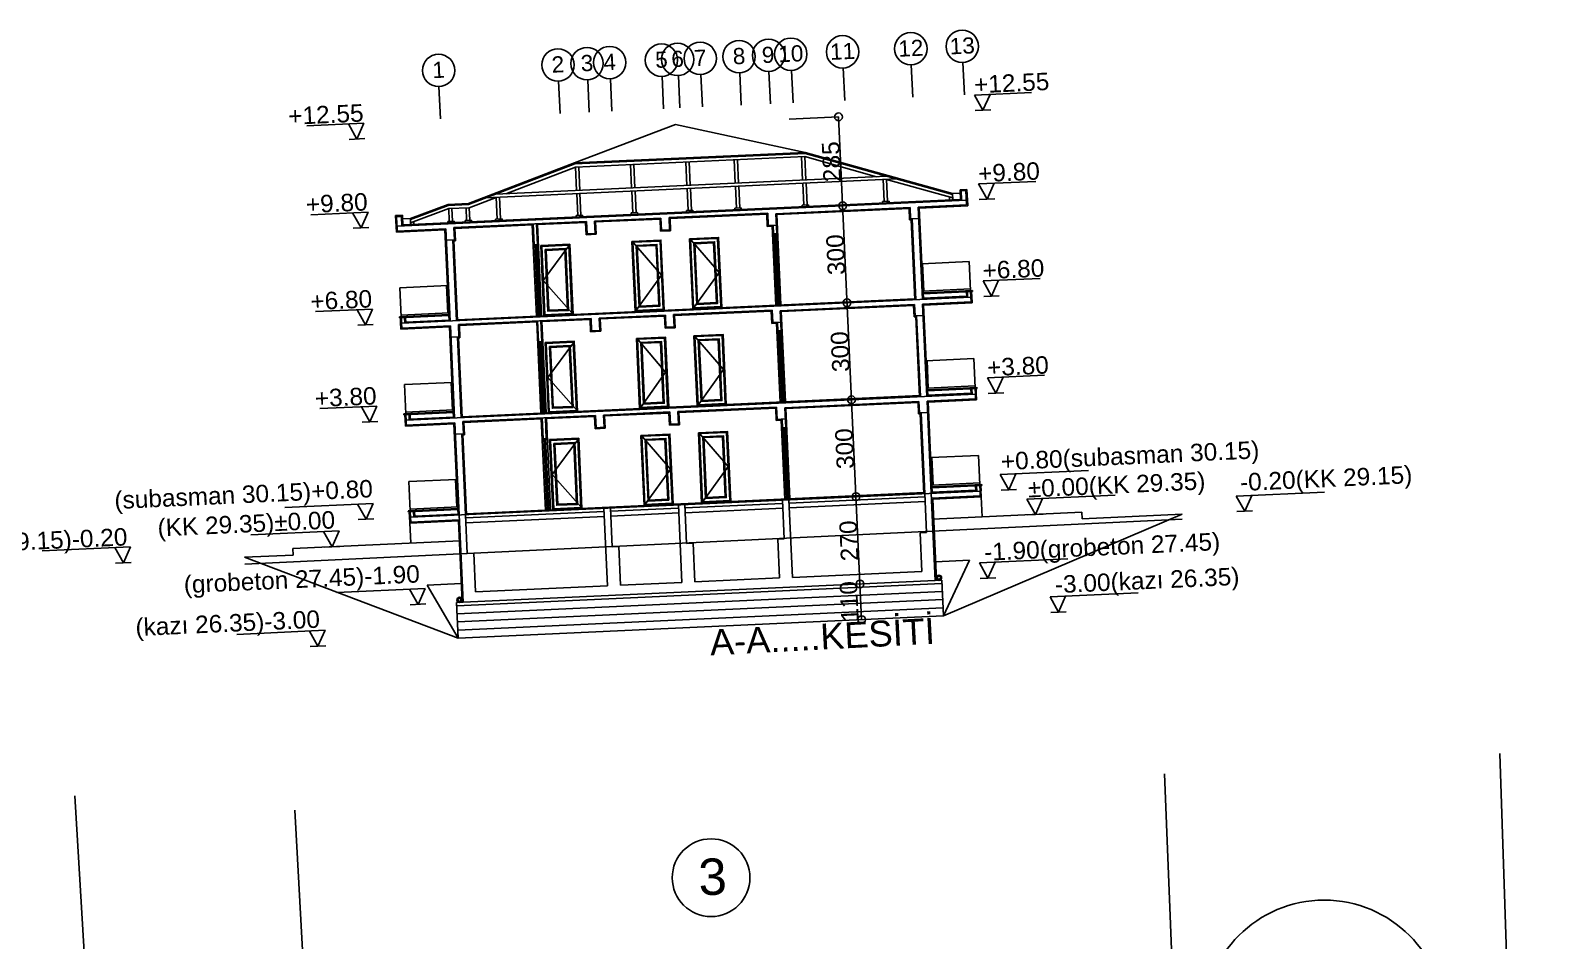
# Model space of a CAD drawing. Header units: centimetres. Extents: x 247352 to 270197, y -444050 to -441150.
# Drawn here: x 248924 to 249856, y -443105 to -442542 of the extents above; entities that cross this region are included whole.
import ezdxf

# ---------------------------------------------------------------- set-up
doc = ezdxf.new("R2010")
doc.units = ezdxf.units.CM
doc.layers.add('ROTAS-MIMARI-VAZIYET', color=8, linetype='Continuous')
doc.styles.add('ROTAS', font='arial.ttf')

msp = doc.modelspace()

# ---------------------------------------------------------------- linework, layer by layer
at = {"layer": 'ROTAS-MIMARI-VAZIYET', "ltscale": 0.03}
for p, q in [((249507.76, -442582.31), (249543.06, -442580.69)), ((249507.76, -442582.31), (249512.99, -442591.68)), ((249512.99, -442591.68), (249517.35, -442581.87)), ((249393.36, -442597.18), (249423.77, -442595.78)), ((249438.06, -442906.45), (249423.77, -442595.78)), ((249517.79, -442591.46), (249508.2, -442591.9)), ((249130.66, -442599.65), (249095.36, -442601.27)), ((249126.31, -442609.46), (249121.07, -442600.09)), ((249130.66, -442599.65), (249126.31, -442609.46)), ((249260.79, -442624.28), (249322.99, -442600.55)), ((249403.24, -442617.73), (249322.99, -442600.55)), ((249121.51, -442609.68), (249131.1, -442609.24)), ((249195.18, -442649.32), (249260.79, -442624.28)), ((249195.3, -442649.91), (249260.91, -442624.88)), ((249260.79, -442624.28), (249403.24, -442617.73)), ((249260.91, -442624.88), (249403.17, -442618.34)), ((249261.32, -442626.86), (249402.94, -442620.35)), ((249295.32, -442625.3), (249295.99, -442639.7)), ((249297.32, -442625.21), (249297.98, -442639.61)), ((249329.51, -442623.73), (249330.18, -442638.13)), ((249331.51, -442623.63), (249332.17, -442638.04)), ((249359.35, -442622.35), (249360.01, -442636.76)), ((249361.35, -442622.26), (249362.01, -442636.67)), ((249400.94, -442620.44), (249401.6, -442634.85)), ((249447.28, -442632.75), (249402.94, -442620.35)), ((249402.94, -442620.35), (249403.6, -442634.76)), ((249494.22, -442643.79), (249403.17, -442618.34)), ((249494.19, -442643.16), (249403.24, -442617.73)), ((249205.97, -442645.85), (249459.8, -442634.17)), ((249211.93, -442643.57), (249453.66, -442632.45)), ((249218.31, -442643.28), (249261.32, -442626.86)), ((249261.32, -442626.86), (249261.99, -442641.27)), ((249263.32, -442626.77), (249263.98, -442641.18)), ((249451.43, -442634.56), (249452.04, -442647.94)), ((249494.31, -442645.9), (249453.43, -442634.47)), ((249453.43, -442634.47), (249454.04, -442647.85)), ((249262.08, -442643.26), (249262.69, -442656.65)), ((249264.08, -442643.17), (249264.69, -442656.55)), ((249296.08, -442641.7), (249296.69, -442655.08)), ((249298.08, -442641.61), (249298.69, -442654.99)), ((249330.27, -442640.13), (249330.88, -442653.51)), ((249332.27, -442640.04), (249332.88, -442653.42)), ((249360.11, -442638.76), (249360.72, -442652.14)), ((249362.1, -442638.67), (249362.72, -442652.05)), ((249401.69, -442636.85), (249402.31, -442650.23)), ((249403.69, -442636.75), (249404.31, -442650.13)), ((249494.19, -442643.16), (249498.98, -442642.94)), ((249494.19, -442643.16), (249494.36, -442646.99)), ((249498.88, -442640.78), (249503.08, -442640.59)), ((249498.88, -442640.78), (249499.19, -442647.37)), ((249499.51, -442641.35), (249502.51, -442641.21)), ((249499.51, -442641.35), (249499.79, -442647.34)), ((249502.51, -442641.21), (249502.92, -442650.2)), ((249503.08, -442640.59), (249503.55, -442650.78)), ((249510.28, -442637.25), (249545.59, -442635.63)), ((249510.28, -442637.25), (249515.52, -442646.62)), ((249515.52, -442646.62), (249519.87, -442636.81)), ((249151.15, -442663.38), (249502.78, -442647.21)), ((249155.12, -442662.59), (249498.76, -442646.79)), ((249159.31, -442658.56), (249182.57, -442649.9)), ((249159.34, -442659.16), (249182.6, -442650.5)), ((249159.44, -442661.26), (249183.01, -442652.48)), ((249182.57, -442649.9), (249195.18, -442649.32)), ((249182.6, -442650.5), (249195.3, -442649.91)), ((249183.01, -442652.48), (249195.72, -442651.9)), ((249183.01, -442652.48), (249183.37, -442660.29)), ((249185, -442652.39), (249185.36, -442660.2)), ((249193.72, -442651.99), (249194.08, -442659.8)), ((249195.72, -442651.9), (249212.34, -442645.55)), ((249195.72, -442651.9), (249196.08, -442659.71)), ((249212.33, -442645.55), (249212.95, -442658.93)), ((249214.33, -442645.46), (249214.94, -442658.84)), ((249329.88, -442653.56), (249333.88, -442653.37)), ((249329.88, -442653.56), (249329.93, -442654.55)), ((249333.88, -442653.37), (249333.93, -442654.37)), ((249363.72, -442652), (249359.72, -442652.18)), ((249359.72, -442652.18), (249359.77, -442653.18)), ((249363.72, -442652), (249363.76, -442653)), ((249385.05, -442655.62), (249467.96, -442651.81)), ((249385.67, -442656.2), (249467.39, -442652.44)), ((249405.31, -442650.09), (249401.31, -442650.27)), ((249401.31, -442650.27), (249401.36, -442651.27)), ((249405.31, -442650.09), (249405.35, -442651.09)), ((249455.04, -442647.8), (249451.04, -442647.98)), ((249451.04, -442647.98), (249451.09, -442648.98)), ((249455.04, -442647.8), (249455.09, -442648.8)), ((249467.39, -442652.44), (249467.71, -442659.43)), ((249467.96, -442651.81), (249468.28, -442658.8)), ((249472.95, -442651.58), (249502.92, -442650.2)), ((249475.57, -442708.52), (249472.95, -442651.58)), ((249473.58, -442652.15), (249503.55, -442650.78)), ((249473.58, -442652.15), (249476.17, -442708.49)), ((249492.29, -442645.33), (249492.37, -442647.09)), ((249493.77, -442647.02), (249499.16, -442646.77)), ((249502.78, -442647.21), (249502.92, -442650.2)), ((249503.36, -442646.58), (249503.33, -442645.98)), ((249503.36, -442646.58), (249503.55, -442650.78)), ((249520.31, -442646.4), (249510.72, -442646.84)), ((249133.19, -442654.59), (249097.88, -442656.22)), ((249128.83, -442664.4), (249123.6, -442655.03)), ((249133.19, -442654.59), (249128.83, -442664.4)), ((249154.42, -442656.62), (249150.22, -442656.81)), ((249150.22, -442656.81), (249150.69, -442667)), ((249150.5, -442662.81), (249150.47, -442662.21)), ((249150.5, -442662.81), (249150.69, -442667)), ((249153.85, -442657.25), (249150.85, -442657.38)), ((249150.85, -442657.38), (249151.26, -442666.37)), ((249153.85, -442657.25), (249154.12, -442663.24)), ((249154.42, -442656.62), (249154.72, -442663.21)), ((249159.31, -442658.56), (249154.52, -442658.78)), ((249160.09, -442662.36), (249154.7, -442662.61)), ((249159.31, -442658.56), (249159.49, -442662.39)), ((249161.41, -442660.53), (249161.49, -442662.3)), ((249182.37, -442660.34), (249186.36, -442660.16)), ((249182.37, -442660.34), (249182.41, -442661.34)), ((249186.23, -442664.17), (249268.14, -442660.4)), ((249186.36, -442660.16), (249186.41, -442661.15)), ((249186.86, -442664.74), (249234.6, -442662.54)), ((249193.08, -442659.85), (249197.08, -442659.66)), ((249193.08, -442659.85), (249193.13, -442660.85)), ((249197.08, -442659.66), (249197.12, -442660.66)), ((249211.95, -442658.98), (249215.94, -442658.79)), ((249211.95, -442658.98), (249211.99, -442659.98)), ((249215.94, -442658.79), (249215.99, -442659.79)), ((249237.2, -442718.88), (249234.6, -442662.54)), ((249235.18, -442661.91), (249235.77, -442674.9)), ((249237.17, -442661.82), (249237.77, -442674.81)), ((249237.8, -442662.39), (249267.57, -442661.03)), ((249237.8, -442662.39), (249240.39, -442718.74)), ((249261.7, -442656.69), (249265.69, -442656.51)), ((249261.7, -442656.69), (249261.74, -442657.69)), ((249265.69, -442656.51), (249265.74, -442657.51)), ((249267.57, -442661.03), (249267.92, -442668.62)), ((249268.14, -442660.4), (249268.49, -442667.99)), ((249273.14, -442660.17), (249314.09, -442658.29)), ((249273.49, -442667.76), (249273.14, -442660.17)), ((249273.76, -442660.74), (249313.52, -442658.91)), ((249274.11, -442668.33), (249273.76, -442660.74)), ((249295.69, -442655.13), (249299.69, -442654.94)), ((249295.69, -442655.13), (249295.74, -442656.13)), ((249299.69, -442654.94), (249299.74, -442655.94)), ((249313.52, -442658.91), (249313.87, -442666.5)), ((249314.09, -442658.29), (249314.44, -442665.88)), ((249319.09, -442658.06), (249380.02, -442655.25)), ((249319.44, -442665.65), (249319.09, -442658.06)), ((249319.71, -442658.63), (249379.45, -442655.88)), ((249320.06, -442666.22), (249319.71, -442658.63)), ((249379.45, -442655.88), (249379.8, -442663.47)), ((249380.02, -442655.25), (249380.37, -442662.85)), ((249380.37, -442662.85), (249385.37, -442662.62)), ((249383.62, -442668.1), (249383.37, -442662.71)), ((249385.62, -442668.01), (249385.05, -442655.62)), ((249385.67, -442656.2), (249388.24, -442711.94)), ((249467.71, -442659.43), (249468.71, -442659.39)), ((249468.28, -442658.8), (249473.27, -442658.57)), ((249470.98, -442708.73), (249468.71, -442659.39)), ((249471.58, -442708.71), (249469.28, -442658.76)), ((249124.04, -442664.62), (249133.63, -442664.18)), ((249150.72, -442667), (249180.69, -442665.62)), ((249151.13, -442663.38), (249151.26, -442666.37)), ((249151.29, -442666.37), (249181.26, -442664.99)), ((249183.28, -442721.96), (249180.69, -442665.62)), ((249181.26, -442664.99), (249183.88, -442721.93)), ((249181.58, -442671.99), (249186.58, -442671.76)), ((249185.58, -442671.8), (249187.87, -442721.75)), ((249186.58, -442671.76), (249186.23, -442664.17)), ((249187.2, -442672.33), (249186.86, -442664.74)), ((249267.92, -442668.62), (249274.11, -442668.33)), ((249268.49, -442667.99), (249273.49, -442667.76)), ((249313.87, -442666.5), (249320.06, -442666.22)), ((249314.44, -442665.88), (249319.44, -442665.65)), ((249332.74, -442672.04), (249350.08, -442691.97)), ((249379.8, -442663.47), (249382.8, -442663.34)), ((249385.04, -442712.08), (249382.8, -442663.34)), ((249386.24, -442668.58), (249383.05, -442668.73)), ((249385.62, -442668.01), (249383.62, -442668.1)), ((249384.02, -442668.08), (249386.04, -442712.04)), ((249385.27, -442669.23), (249384.07, -442669.28)), ((249384.67, -442669.26), (249386.61, -442711.41)), ((249385.22, -442668.03), (249387.24, -442711.98)), ((249186.21, -442672.38), (249187.2, -442672.33)), ((249186.21, -442672.38), (249188.47, -442721.72)), ((249238.4, -442675.38), (249235.2, -442675.53)), ((249237.77, -442674.81), (249235.77, -442674.9)), ((249236.17, -442674.88), (249238.19, -442718.84)), ((249237.43, -442676.03), (249236.23, -442676.08)), ((249236.83, -442676.05), (249238.77, -442718.21)), ((249237.37, -442674.83), (249239.39, -442718.78)), ((249257.22, -442675.52), (249241.39, -442696.97)), ((249297.18, -442673.68), (249314.52, -442693.6)), ((249504.53, -442685.17), (249475.16, -442686.52)), ((249476.5, -442703.47), (249475.71, -442686.49)), ((249505.36, -442703.15), (249504.53, -442685.17)), ((249152.9, -442701.34), (249182.27, -442699.99)), ((249182.5, -442716.99), (249181.71, -442700.01)), ((249241.39, -442696.97), (249259.13, -442716.87)), ((249314.52, -442693.6), (249299.08, -442715.04)), ((249350.08, -442691.97), (249334.65, -442713.4)), ((249513.04, -442697.19), (249548.34, -442695.57)), ((249513.04, -442697.19), (249518.27, -442706.56)), ((249518.27, -442706.56), (249522.63, -442696.75)), ((249153.73, -442719.32), (249152.9, -442701.34)), ((249153.91, -442723.31), (249505.54, -442707.14)), ((249188.45, -442721.12), (249470.95, -442708.13)), ((249505.31, -442702.15), (249475.94, -442703.5)), ((249506.55, -442703.09), (249475.99, -442704.5)), ((249506.58, -442703.69), (249476.01, -442705.1)), ((249476.14, -442707.89), (249502.91, -442706.66)), ((249502.16, -442703.3), (249502.19, -442703.89)), ((249502.79, -442703.87), (249502.94, -442707.26)), ((249503.39, -442703.84), (249503.54, -442707.24)), ((249505.54, -442707.14), (249505.38, -442703.75)), ((249505.54, -442707.14), (249505.68, -442710.14)), ((249506.14, -442707.12), (249505.98, -442703.72)), ((249506.11, -442706.52), (249506.3, -442710.71)), ((249506.58, -442703.69), (249506.55, -442703.09)), ((249523.07, -442706.34), (249513.48, -442706.78)), ((249135.94, -442714.53), (249100.64, -442716.15)), ((249131.59, -442724.34), (249126.35, -442714.97)), ((249135.94, -442714.53), (249131.59, -442724.34)), ((249152.53, -442719.37), (249183.1, -442717.97)), ((249152.56, -442719.97), (249183.12, -442718.57)), ((249153.68, -442718.32), (249183.05, -442716.97)), ((249238.17, -442718.24), (249239.37, -442718.18)), ((249275.89, -442720.11), (249316.85, -442718.22)), ((249316.85, -442718.22), (249317.2, -442725.81)), ((249321.84, -442717.99), (249382.78, -442715.19)), ((249322.19, -442725.59), (249321.84, -442717.99)), ((249322.47, -442718.56), (249382.21, -442715.82)), ((249322.82, -442726.16), (249322.47, -442718.56)), ((249382.21, -442715.82), (249382.56, -442723.41)), ((249382.78, -442715.19), (249383.13, -442722.78)), ((249386.01, -442711.44), (249387.21, -442711.38)), ((249387.8, -442715.56), (249470.71, -442711.75)), ((249388.37, -442727.95), (249387.8, -442715.56)), ((249388.43, -442716.13), (249470.14, -442712.38)), ((249388.43, -442716.13), (249390.99, -442771.87)), ((249470.14, -442712.38), (249470.46, -442719.37)), ((249470.71, -442711.75), (249471.04, -442718.74)), ((249471.04, -442718.74), (249476.03, -442718.51)), ((249474.33, -442768.64), (249472.03, -442718.7)), ((249475.71, -442711.52), (249505.68, -442710.14)), ((249478.33, -442768.46), (249475.71, -442711.52)), ((249476.34, -442712.09), (249506.3, -442710.71)), ((249476.34, -442712.09), (249478.93, -442768.43)), ((249126.79, -442724.56), (249136.38, -442724.12)), ((249152.56, -442719.97), (249152.53, -442719.37)), ((249153.31, -442723.34), (249153.16, -442719.94)), ((249153.28, -442722.74), (249153.48, -442726.94)), ((249153.48, -442726.94), (249183.45, -442725.56)), ((249153.91, -442723.31), (249153.75, -442719.92)), ((249153.91, -442723.31), (249154.05, -442726.31)), ((249154.05, -442726.31), (249184.02, -442724.93)), ((249155.75, -442719.82), (249155.91, -442723.22)), ((249156.35, -442719.8), (249156.51, -442723.19)), ((249156.48, -442722.59), (249183.25, -442721.36)), ((249156.92, -442719.17), (249156.95, -442719.77)), ((249186.04, -442781.9), (249183.45, -442725.56)), ((249184.02, -442724.93), (249186.64, -442781.87)), ((249188.98, -442724.1), (249270.9, -442720.34)), ((249189.33, -442731.69), (249188.98, -442724.1)), ((249189.61, -442724.67), (249237.36, -442722.48)), ((249189.96, -442732.27), (249189.61, -442724.67)), ((249239.95, -442778.82), (249237.36, -442722.48)), ((249237.93, -442721.85), (249238.53, -442734.84)), ((249239.93, -442721.76), (249240.53, -442734.75)), ((249240.56, -442722.33), (249270.33, -442720.96)), ((249240.56, -442722.33), (249243.15, -442778.67)), ((249270.33, -442720.96), (249270.67, -442728.55)), ((249270.9, -442720.34), (249271.25, -442727.93)), ((249271.25, -442727.93), (249276.24, -442727.7)), ((249276.24, -442727.7), (249275.89, -442720.11)), ((249276.52, -442720.68), (249316.28, -442718.85)), ((249276.87, -442728.27), (249276.52, -442720.68)), ((249316.28, -442718.85), (249316.63, -442726.44)), ((249316.63, -442726.44), (249322.82, -442726.16)), ((249317.2, -442725.81), (249322.19, -442725.59)), ((249382.56, -442723.41), (249385.55, -442723.27)), ((249383.13, -442722.78), (249388.12, -442722.55)), ((249387.8, -442772.02), (249385.55, -442723.27)), ((249386.37, -442728.04), (249386.13, -442722.65)), ((249388.37, -442727.95), (249386.37, -442728.04)), ((249386.77, -442728.02), (249388.79, -442771.97)), ((249387.97, -442727.97), (249389.99, -442771.92)), ((249470.46, -442719.37), (249471.46, -442719.32)), ((249473.73, -442768.67), (249471.46, -442719.32)), ((249184.34, -442731.92), (249189.33, -442731.69)), ((249188.33, -442731.74), (249190.63, -442781.69)), ((249188.96, -442732.31), (249189.96, -442732.27)), ((249188.96, -442732.31), (249191.23, -442781.66)), ((249241.15, -442735.32), (249237.96, -442735.46)), ((249240.53, -442734.75), (249238.53, -442734.84)), ((249238.93, -442734.82), (249240.95, -442778.77)), ((249240.18, -442735.96), (249238.98, -442736.02)), ((249239.58, -442735.99), (249241.52, -442778.15)), ((249240.13, -442734.76), (249242.15, -442778.72)), ((249259.98, -442735.45), (249244.15, -442756.9)), ((249270.67, -442728.55), (249276.87, -442728.27)), ((249299.94, -442733.62), (249316.87, -442753.56)), ((249335.5, -442731.98), (249352.83, -442751.91)), ((249389, -442728.52), (249385.8, -442728.67)), ((249388.03, -442729.16), (249386.83, -442729.22)), ((249387.43, -442729.19), (249389.37, -442771.35)), ((249507.28, -442745.1), (249477.92, -442746.45)), ((249479.25, -442763.41), (249478.47, -442746.43)), ((249508.11, -442763.08), (249507.28, -442745.1)), ((249316.87, -442753.56), (249301.84, -442774.97)), ((249352.83, -442751.91), (249337.4, -442773.34)), ((249515.79, -442757.13), (249551.1, -442755.5)), ((249155.66, -442761.27), (249185.03, -442759.92)), ((249156.48, -442779.25), (249155.66, -442761.27)), ((249185.25, -442776.93), (249184.47, -442759.95)), ((249244.15, -442756.9), (249261.88, -442776.81)), ((249508.07, -442762.09), (249478.7, -442763.44)), ((249509.31, -442763.03), (249478.74, -442764.44)), ((249509.34, -442763.63), (249478.77, -442765.03)), ((249504.91, -442763.23), (249504.94, -442763.83)), ((249505.54, -442763.8), (249505.7, -442767.2)), ((249506.14, -442763.78), (249506.3, -442767.17)), ((249508.3, -442767.08), (249508.14, -442763.68)), ((249508.89, -442767.05), (249508.74, -442763.66)), ((249509.34, -442763.63), (249509.31, -442763.03)), ((249515.79, -442757.13), (249521.03, -442766.49)), ((249521.03, -442766.49), (249525.38, -442756.68)), ((249138.7, -442774.47), (249103.39, -442776.09)), ((249138.7, -442774.47), (249134.34, -442784.28)), ((249156.67, -442783.25), (249508.3, -442767.08)), ((249191.2, -442781.06), (249473.7, -442768.07)), ((249388.77, -442771.38), (249389.97, -442771.32)), ((249390.56, -442775.5), (249473.47, -442771.69)), ((249391.18, -442776.07), (249472.9, -442772.31)), ((249472.9, -442772.31), (249473.22, -442779.3)), ((249473.47, -442771.69), (249473.79, -442778.68)), ((249478.46, -442771.46), (249508.43, -442770.08)), ((249481.08, -442828.4), (249478.46, -442771.46)), ((249478.9, -442767.83), (249505.67, -442766.6)), ((249479.09, -442772.03), (249509.06, -442770.65)), ((249479.09, -442772.03), (249481.68, -442828.37)), ((249508.3, -442767.08), (249508.43, -442770.08)), ((249508.87, -442766.45), (249509.06, -442770.65)), ((249525.82, -442766.27), (249516.23, -442766.72)), ((249134.34, -442784.28), (249129.11, -442774.91)), ((249129.55, -442784.5), (249139.14, -442784.06)), ((249155.28, -442779.31), (249185.85, -442777.9)), ((249155.28, -442779.31), (249159.68, -442779.11)), ((249155.31, -442779.91), (249155.28, -442779.31)), ((249155.31, -442779.91), (249185.88, -442778.5)), ((249155.31, -442779.91), (249159.71, -442779.71)), ((249156.07, -442783.28), (249155.91, -442779.88)), ((249156.04, -442782.68), (249156.23, -442786.87)), ((249156.44, -442778.25), (249185.81, -442776.9)), ((249156.67, -442783.25), (249156.51, -442779.85)), ((249156.67, -442783.25), (249156.8, -442786.25)), ((249158.51, -442779.76), (249158.66, -442783.16)), ((249159.11, -442779.73), (249159.26, -442783.13)), ((249159.24, -442782.53), (249186.01, -442781.3)), ((249159.68, -442779.11), (249159.71, -442779.71)), ((249191.74, -442784.04), (249273.65, -442780.27)), ((249192.09, -442791.63), (249191.74, -442784.04)), ((249192.37, -442784.61), (249240.12, -442782.42)), ((249242.71, -442838.76), (249240.12, -442782.42)), ((249240.69, -442781.79), (249241.29, -442794.77)), ((249240.92, -442778.17), (249242.12, -442778.12)), ((249242.69, -442781.7), (249243.28, -442794.68)), ((249243.31, -442782.27), (249273.08, -442780.9)), ((249243.31, -442782.27), (249245.9, -442838.61)), ((249273.08, -442780.9), (249273.43, -442788.49)), ((249273.65, -442780.27), (249274, -442787.86)), ((249278.65, -442780.04), (249319.61, -442778.16)), ((249279, -442787.63), (249278.65, -442780.04)), ((249279.28, -442780.61), (249319.03, -442778.79)), ((249279.62, -442788.21), (249279.28, -442780.61)), ((249319.03, -442778.79), (249319.38, -442786.38)), ((249319.61, -442778.16), (249319.95, -442785.75)), ((249324.6, -442777.93), (249385.54, -442775.13)), ((249324.95, -442785.52), (249324.6, -442777.93)), ((249325.23, -442778.5), (249384.96, -442775.75)), ((249325.58, -442786.09), (249325.23, -442778.5)), ((249384.96, -442775.75), (249385.31, -442783.35)), ((249385.31, -442783.35), (249388.31, -442783.21)), ((249385.54, -442775.13), (249385.88, -442782.72)), ((249385.88, -442782.72), (249390.88, -442782.49)), ((249390.55, -442831.96), (249388.31, -442783.21)), ((249389.13, -442787.98), (249388.88, -442782.58)), ((249391.13, -442787.88), (249390.56, -442775.5)), ((249391.18, -442776.07), (249393.75, -442831.81)), ((249473.22, -442779.3), (249474.22, -442779.26)), ((249473.79, -442778.68), (249478.79, -442778.45)), ((249476.49, -442828.61), (249474.22, -442779.26)), ((249477.09, -442828.58), (249474.79, -442778.63)), ((249156.23, -442786.87), (249186.2, -442785.49)), ((249156.8, -442786.25), (249186.77, -442784.87)), ((249188.79, -442841.84), (249186.2, -442785.49)), ((249186.77, -442784.87), (249189.39, -442841.81)), ((249187.09, -442791.86), (249192.09, -442791.63)), ((249191.09, -442791.68), (249193.39, -442841.62)), ((249191.72, -442792.25), (249192.72, -442792.2)), ((249191.72, -442792.25), (249193.99, -442841.6)), ((249192.72, -442792.2), (249192.37, -442784.61)), ((249273.43, -442788.49), (249279.62, -442788.21)), ((249274, -442787.86), (249279, -442787.63)), ((249319.38, -442786.38), (249325.58, -442786.09)), ((249319.95, -442785.75), (249324.95, -442785.52)), ((249338.26, -442791.92), (249355.59, -442811.84)), ((249391.75, -442788.46), (249388.56, -442788.6)), ((249391.13, -442787.88), (249389.13, -442787.98)), ((249389.53, -442787.96), (249391.55, -442831.91)), ((249390.78, -442789.1), (249389.58, -442789.16)), ((249390.18, -442789.13), (249392.12, -442831.28)), ((249390.73, -442787.9), (249392.75, -442831.86)), ((249243.91, -442795.25), (249240.71, -442795.4)), ((249243.28, -442794.68), (249241.29, -442794.77)), ((249241.69, -442794.76), (249243.71, -442838.71)), ((249242.94, -442795.9), (249241.74, -442795.95)), ((249242.34, -442795.93), (249244.28, -442838.08)), ((249242.88, -442794.7), (249244.9, -442838.65)), ((249262.74, -442795.39), (249246.91, -442816.84)), ((249302.69, -442793.55), (249320.03, -442813.48)), ((249355.59, -442811.84), (249340.16, -442833.27)), ((249510.18, -442805.03), (249480.82, -442806.38)), ((249482.15, -442823.34), (249481.37, -442806.36)), ((249511.01, -442823.01), (249510.18, -442805.03)), ((249158.41, -442821.21), (249187.78, -442819.86)), ((249159.24, -442839.19), (249158.41, -442821.21)), ((249188.01, -442836.87), (249187.23, -442819.88)), ((249246.91, -442816.84), (249264.64, -442836.75)), ((249320.03, -442813.48), (249304.6, -442834.91)), ((249523.72, -442816.82), (249578.25, -442814.32)), ((249523.72, -442816.82), (249528.96, -442826.19)), ((249528.96, -442826.19), (249533.31, -442816.38)), ((249159.42, -442843.19), (249511.19, -442827.01)), ((249193.96, -442841), (249476.46, -442828.01)), ((249393.27, -442834.44), (249477.18, -442830.58)), ((249477.09, -442828.58), (249478.19, -442852.55)), ((249483.56, -442882.34), (249481.08, -442828.4)), ((249481.36, -442831.39), (249511.33, -442830.01)), ((249510.97, -442822.02), (249481.6, -442823.37)), ((249512.21, -442822.96), (249481.64, -442824.37)), ((249481.65, -442827.77), (249508.57, -442826.53)), ((249512.24, -442823.56), (249481.67, -442824.96)), ((249481.99, -442831.96), (249511.96, -442830.58)), ((249507.81, -442823.16), (249507.84, -442823.76)), ((249508.44, -442823.73), (249508.6, -442827.13)), ((249509.04, -442823.71), (249509.2, -442827.1)), ((249511.19, -442827.01), (249511.04, -442823.61)), ((249511.19, -442827.01), (249511.33, -442830.01)), ((249511.79, -442826.98), (249511.64, -442823.59)), ((249511.77, -442826.38), (249512.53, -442842.97)), ((249512.24, -442823.56), (249512.21, -442822.96)), ((249533.75, -442825.97), (249524.16, -442826.41)), ((249540.18, -442832.08), (249594.71, -442829.58)), ((249669.41, -442830.15), (249723.94, -442827.64)), ((249669.41, -442830.15), (249674.65, -442839.52)), ((249674.65, -442839.52), (249679, -442829.71)), ((249136.28, -442834.64), (249081.75, -442837.15)), ((249131.93, -442844.45), (249126.69, -442835.08)), ((249136.28, -442834.64), (249131.93, -442844.45)), ((249158.04, -442839.25), (249188.61, -442837.84)), ((249158.04, -442839.25), (249162.44, -442839.04)), ((249158.07, -442839.84), (249158.04, -442839.25)), ((249158.07, -442839.84), (249188.64, -442838.44)), ((249158.07, -442839.84), (249162.46, -442839.64)), ((249158.82, -442843.21), (249158.67, -442839.82)), ((249159.19, -442838.19), (249188.56, -442836.84)), ((249159.42, -442843.19), (249159.27, -442839.79)), ((249161.26, -442839.7), (249161.42, -442843.09)), ((249161.86, -442839.67), (249162.02, -442843.07)), ((249162.44, -442839.04), (249162.46, -442839.64)), ((249193.48, -442843.62), (249278.99, -442839.69)), ((249243.68, -442838.11), (249244.88, -442838.06)), ((249278.9, -442837.69), (249281.1, -442885.64)), ((249282.89, -442837.51), (249283.99, -442861.48)), ((249282.98, -442839.51), (249324.94, -442837.58)), ((249324.85, -442835.58), (249327.05, -442883.53)), ((249328.84, -442835.4), (249329.95, -442859.37)), ((249328.94, -442837.39), (249389.27, -442834.62)), ((249329.07, -442840.39), (249389.41, -442837.62)), ((249389.18, -442832.62), (249390.28, -442856.6)), ((249391.52, -442831.31), (249392.72, -442831.26)), ((249393.18, -442832.44), (249395.38, -442880.39)), ((249393.41, -442837.43), (249477.32, -442833.57)), ((249481.99, -442831.96), (249484.31, -442882.3)), ((249540.18, -442832.08), (249545.41, -442841.45)), ((249545.41, -442841.45), (249549.77, -442831.64)), ((249679.44, -442839.3), (249669.85, -442839.74)), ((249057.15, -442872.14), (249636.12, -442844.48)), ((249127.13, -442844.67), (249136.72, -442844.23)), ((249158.8, -442842.61), (249159.56, -442859.2)), ((249158.99, -442846.81), (249188.96, -442845.43)), ((249159.42, -442843.19), (249159.56, -442846.18)), ((249159.56, -442846.18), (249189.53, -442844.8)), ((249162.14, -442842.46), (249188.76, -442841.24)), ((249188.96, -442845.43), (249191.27, -442895.78)), ((249189.39, -442841.81), (249191.87, -442895.75)), ((249193.39, -442841.62), (249194.49, -442865.6)), ((249193.62, -442846.62), (249279.13, -442842.69)), ((249283.12, -442842.5), (249325.08, -442840.57)), ((249481.82, -442844.38), (249574.07, -442840.14)), ((249488.57, -442904.13), (249635.97, -442841.29)), ((249550.21, -442841.23), (249540.62, -442841.67)), ((249574.07, -442840.14), (249574.25, -442844.13)), ((249574.25, -442844.13), (249635.97, -442841.29)), ((249115.26, -442851.62), (249060.73, -442854.13)), ((249190.13, -442857.79), (249086.78, -442862.54)), ((249110.91, -442861.43), (249105.67, -442852.06)), ((249115.26, -442851.62), (249110.91, -442861.43)), ((249386.29, -442856.78), (249390.28, -442856.6)), ((249390.28, -442856.6), (249386.29, -442856.78)), ((249386.29, -442856.78), (249387.39, -442880.75)), ((249474.19, -442852.74), (249478.19, -442852.55)), ((249478.19, -442852.55), (249474.19, -442852.74)), ((249474.19, -442852.74), (249475.3, -442876.71)), ((248986.39, -442861.55), (248931.86, -442864.06)), ((248982.04, -442871.36), (248976.8, -442861.99)), ((248986.39, -442861.55), (248982.04, -442871.36)), ((249086.96, -442866.54), (249056.95, -442867.92)), ((249188.89, -442917.91), (249056.95, -442867.92)), ((249086.78, -442862.54), (249086.96, -442866.54)), ((249106.11, -442861.65), (249115.7, -442861.21)), ((249194.49, -442865.6), (249198.49, -442865.41)), ((249198.49, -442865.41), (249194.49, -442865.6)), ((249198.49, -442865.41), (249199.59, -442889.39)), ((249283.99, -442861.48), (249287.99, -442861.3)), ((249283.99, -442861.48), (249287.99, -442861.3)), ((249287.99, -442861.3), (249283.99, -442861.48)), ((249287.99, -442861.3), (249289.09, -442885.27)), ((249329.95, -442859.37), (249333.94, -442859.19)), ((249333.94, -442859.19), (249335.04, -442883.16)), ((248977.24, -442871.58), (248986.83, -442871.14)), ((249395.38, -442880.39), (249475.3, -442876.71)), ((249504.67, -442869.7), (249483.63, -442870.66)), ((249488.57, -442904.13), (249504.67, -442869.7)), ((249510.85, -442871.47), (249565.38, -442868.97)), ((249510.85, -442871.47), (249516.08, -442880.84)), ((249520.44, -442871.03), (249516.08, -442880.84)), ((249169.69, -442885.1), (249190.74, -442884.13)), ((249188.89, -442917.91), (249169.69, -442885.1)), ((249187.97, -442897.93), (249487.65, -442884.15)), ((249191.87, -442895.75), (249483.56, -442882.34)), ((249199.59, -442889.39), (249281.1, -442885.64)), ((249289.09, -442885.27), (249327.05, -442883.53)), ((249335.04, -442883.16), (249387.39, -442880.75)), ((249483.56, -442882.34), (249487.56, -442882.15)), ((249487.56, -442882.15), (249488.57, -442904.13)), ((249520.88, -442880.62), (249511.29, -442881.06)), ((249168.44, -442887.22), (249113.91, -442889.73)), ((249164.08, -442897.03), (249158.85, -442887.66)), ((249168.44, -442887.22), (249164.08, -442897.03)), ((249191.87, -442895.75), (249187.88, -442895.93)), ((249188.2, -442902.93), (249487.88, -442889.15)), ((249188.43, -442907.92), (249488.11, -442894.14)), ((249554.43, -442892.49), (249608.96, -442889.99)), ((249554.43, -442892.49), (249559.66, -442901.86)), ((249559.66, -442901.86), (249564.02, -442892.05)), ((249159.29, -442897.25), (249168.88, -442896.81)), ((249187.88, -442895.93), (249188.89, -442917.91)), ((249188.66, -442912.92), (249488.34, -442899.14)), ((249188.89, -442917.91), (249488.57, -442904.13)), ((249564.46, -442901.64), (249554.87, -442902.08)), ((249106.61, -442913.09), (249052.08, -442915.59)), ((249102.26, -442922.9), (249097.02, -442913.53)), ((249106.61, -442913.09), (249102.26, -442922.9)), ((249097.46, -442923.12), (249107.05, -442922.68)), ((249856.34, -443695.89), (249832.22, -442989.21)), ((249630.06, -443127.27), (249625.14, -443001.87)), ((248951.96, -443015.41), (248994.38, -443724.99)), ((249088.03, -443024.25), (249094.56, -443145.29))]:
    msp.add_line(p, q, dxfattribs=at)
for points in [[(249339.74, -442589.64), (249338.82, -442569.62)], [(249363.72, -442588.53), (249362.8, -442568.51)], [(249381.7, -442587.71), (249380.78, -442567.69)], [(249395.68, -442587.06), (249394.76, -442567.04)], [(249427.65, -442585.59), (249426.73, -442565.57)], [(249469.6, -442583.66), (249468.68, -442563.65)], [(249501.57, -442582.19), (249500.65, -442562.18)], [(249177.91, -442597.08), (249176.99, -442577.06)], [(249251.83, -442593.68), (249250.91, -442573.66)], [(249269.82, -442592.85), (249268.9, -442572.83)], [(249283.8, -442592.21), (249282.88, -442572.19)], [(249315.77, -442590.74), (249314.85, -442570.72)], [(249325.76, -442590.28), (249324.84, -442570.26)]]:
    msp.add_lwpolyline(points, dxfattribs=at)
for points in [[(249296.14, -442672.73), (249314.12, -442671.9), (249316.11, -442715.25), (249298.13, -442716.08)], [(249331.7, -442671.09), (249349.68, -442670.26), (249351.67, -442713.62), (249333.69, -442714.45)], [(249332.33, -442671.66), (249349.11, -442670.89), (249351.05, -442713.05), (249334.27, -442713.82)], [(249239.8, -442675.32), (249257.78, -442674.49), (249259.77, -442717.84), (249241.79, -442718.67)], [(249240.42, -442675.89), (249257.21, -442675.12), (249259.14, -442717.27), (249242.36, -442718.04)], [(249242.51, -442677.79), (249255.3, -442677.21), (249257.05, -442715.37), (249244.27, -442715.95)], [(249243.14, -442678.37), (249254.73, -442677.83), (249256.43, -442714.79), (249244.84, -442715.33)], [(249296.76, -442673.3), (249313.55, -442672.53), (249315.48, -442714.68), (249298.7, -442715.45)], [(249298.85, -442675.2), (249311.64, -442674.62), (249313.4, -442712.78), (249300.61, -442713.36)], [(249299.48, -442675.78), (249311.07, -442675.24), (249312.77, -442712.2), (249301.18, -442712.74)], [(249334.42, -442673.57), (249347.2, -442672.98), (249348.96, -442711.14), (249336.17, -442711.73)], [(249335.04, -442674.14), (249346.63, -442673.61), (249348.33, -442710.57), (249336.74, -442711.1)], [(249242.55, -442735.25), (249260.53, -442734.43), (249262.53, -442777.78), (249244.55, -442778.61)], [(249243.18, -442735.83), (249259.96, -442735.05), (249261.9, -442777.21), (249245.12, -442777.98)], [(249245.27, -442737.73), (249258.06, -442737.14), (249259.81, -442775.3), (249247.02, -442775.89)], [(249298.89, -442732.66), (249316.87, -442731.84), (249318.87, -442775.19), (249300.89, -442776.02)], [(249299.52, -442733.23), (249316.3, -442732.46), (249318.24, -442774.62), (249301.46, -442775.39)], [(249301.61, -442735.14), (249314.4, -442734.55), (249316.15, -442772.71), (249303.36, -442773.3)], [(249302.24, -442735.71), (249313.82, -442735.18), (249315.52, -442772.14), (249303.94, -442772.67)], [(249334.46, -442731.03), (249352.44, -442730.2), (249354.43, -442773.55), (249336.45, -442774.38)], [(249335.08, -442731.6), (249351.87, -442730.83), (249353.8, -442772.98), (249337.02, -442773.75)], [(249337.17, -442733.51), (249349.96, -442732.92), (249351.71, -442771.08), (249338.93, -442771.67)], [(249337.8, -442734.08), (249349.39, -442733.54), (249351.09, -442770.51), (249339.5, -442771.04)], [(249245.9, -442738.3), (249257.48, -442737.77), (249259.18, -442774.73), (249247.6, -442775.26)], [(249301.65, -442792.6), (249319.63, -442791.77), (249321.62, -442835.13), (249303.64, -442835.95)], [(249302.28, -442793.17), (249319.06, -442792.4), (249321, -442834.55), (249304.21, -442835.33)], [(249337.21, -442790.96), (249355.19, -442790.14), (249357.19, -442833.49), (249339.21, -442834.32)], [(249337.84, -442791.54), (249354.62, -442790.76), (249356.56, -442832.92), (249339.78, -442833.69)], [(249339.93, -442793.44), (249352.71, -442792.85), (249354.47, -442831.01), (249341.68, -442831.6)], [(249245.31, -442795.19), (249263.29, -442794.36), (249265.28, -442837.72), (249247.3, -442838.54)], [(249245.94, -442795.76), (249262.72, -442794.99), (249264.66, -442837.15), (249247.87, -442837.92)], [(249248.03, -442797.67), (249260.81, -442797.08), (249262.57, -442835.24), (249249.78, -442835.83)], [(249248.65, -442798.24), (249260.24, -442797.71), (249261.94, -442834.67), (249250.35, -442835.2)], [(249304.37, -442795.08), (249317.15, -442794.49), (249318.91, -442832.65), (249306.12, -442833.24)], [(249304.99, -442795.65), (249316.58, -442795.12), (249318.28, -442832.08), (249306.69, -442832.61)], [(249340.56, -442794.01), (249352.14, -442793.48), (249353.84, -442830.44), (249342.25, -442830.97)]]:
    msp.add_lwpolyline(points, close=True, dxfattribs=at)
for centre, radius in [((249314.39, -442560.74), 10), ((249324.38, -442560.28), 10), ((249338.36, -442559.63), 10), ((249362.34, -442558.53), 10), ((249380.55, -442557.69), 10), ((249394.3, -442557.06), 10), ((249426.27, -442555.59), 10), ((249468.45, -442553.65), 10), ((249500.19, -442552.19), 10), ((249176.76, -442567.07), 10), ((249250.46, -442563.68), 10), ((249268.44, -442562.85), 10), ((249282.42, -442562.2), 10), ((249423.77, -442595.78), 2.4), ((249426.3, -442650.72), 2.4), ((249429.06, -442710.66), 2.4), ((249431.81, -442770.6), 2.4), ((249434.57, -442830.53), 2.4), ((249437.05, -442884.48), 2.4), ((249485.83, -442880.63), 1.6), ((249485.83, -442880.63), 1), ((249189.6, -442894.25), 1.6), ((249189.6, -442894.25), 1), ((249438.06, -442906.45), 2.4), ((249345.06, -443065.97), 24.01), ((249723.74, -443154.35, 2975.07), 74.5)]:
    msp.add_circle(centre, radius, dxfattribs=at)

# ---------------------------------------------------------------- texts
at = {"layer": 'ROTAS-MIMARI-VAZIYET', "ltscale": 0.03, "style": 'ROTAS'}
for s, height, rotation, p in [('11', 10, 2.63271, (249418.72, -442560.59)), ('12', 10, 2.63271, (249460.91, -442558.65)), ('13', 10, 2.63271, (249492.64, -442557.19)), ('2', 10, 2.63271, (249246.79, -442568.5)), ('3', 10, 2.63271, (249264.77, -442567.67)), ('4', 10, 2.63271, (249278.75, -442567.03)), ('5', 10, 2.63271, (249310.72, -442565.56)), ('6', 10, 2.63271, (249320.71, -442565.1)), ('7', 10, 2.63271, (249334.7, -442564.46)), ('8', 10, 2.63271, (249358.67, -442563.35)), ('9', 10, 2.63271, (249376.62, -442562.59)), ('10', 10, 2.63271, (249386.76, -442562.06)), ('1', 10, 2.63271, (249173.1, -442571.89)), ('3', 22.5, 1.95487, (249337.62, -443076.88))]:
    msp.add_text(s, height=height, rotation=rotation, dxfattribs=at).set_placement(p)
for s, insert, char_height, attachment_point, rotation in [('+12.55', (249507.2, -442570.48), 10.8, 1, 2.63271), ('+12.55', (249130.13, -442587.82), 10.8, 3, 2.63271), ('\\A1;285', (249419.43, -442623.51), 10.8, 5, 92.63271), ('+9.80 ', (249509.73, -442625.42), 10.8, 1, 2.63271), ('+9.80 ', (249132.65, -442642.76), 10.8, 3, 2.63271), ('\\A1;300', (249422.08, -442680.95), 10.8, 5, 92.63271), ('+6.80 ', (249512.48, -442685.36), 10.8, 1, 2.63271), ('+6.80 ', (249135.41, -442702.69), 10.8, 3, 2.63271), ('\\A1;300', (249424.84, -442740.89), 10.8, 5, 92.63271), ('+3.80 ', (249515.24, -442745.29), 10.8, 1, 2.63271), ('+3.80 ', (249138.17, -442762.63), 10.8, 3, 2.63271), ('\\A1;300', (249427.59, -442800.82), 10.8, 5, 92.63271), ('+0.80(subasman 30.15)', (249523.79, -442803.35), 10.8, 1, 2.63271), ('-0.20(KK 29.15)', (249671.51, -442816.22), 10.8, 1, 2.63271), ('(subasman 30.15)+0.80', (249135.85, -442820.01), 10.8, 3, 2.63271), ('%%P0.00(KK 29.35)', (249540.44, -442820.21), 10.8, 1, 2.63271), ('(KK 29.35)%%P0.00', (249112.55, -442839.29), 10.8, 3, 2.63271), ('\\A1;270', (249430.2, -442857.76), 10.8, 5, 92.63271), ('(KK 29.15)-0.20', (248984.24, -442849.79), 10.8, 3, 2.63271), ('-1.90(grobeton 27.45)', (249513.42, -442859.36), 10.8, 1, 2.63271), ('(grobeton 27.45)-1.90', (249164.88, -442872.68), 10.8, 3, 2.63271), ('-3.00(kazı 26.35)', (249557.19, -442879.4), 10.8, 1, 2.63271), ('\\A1;110', (249430.43, -442895.27), 10.8, 5, 92.63271), ('(kazı 26.35)-3.00', (249103.17, -442900.63), 10.8, 3, 2.63271), ('A-A.....KESİTİ', (249343.88, -442912.63), 16, 1, 3)]:
    msp.add_mtext(s, dxfattribs=dict(at, insert=insert, char_height=char_height, attachment_point=attachment_point, rotation=rotation))

doc.saveas('drawing.dxf')
